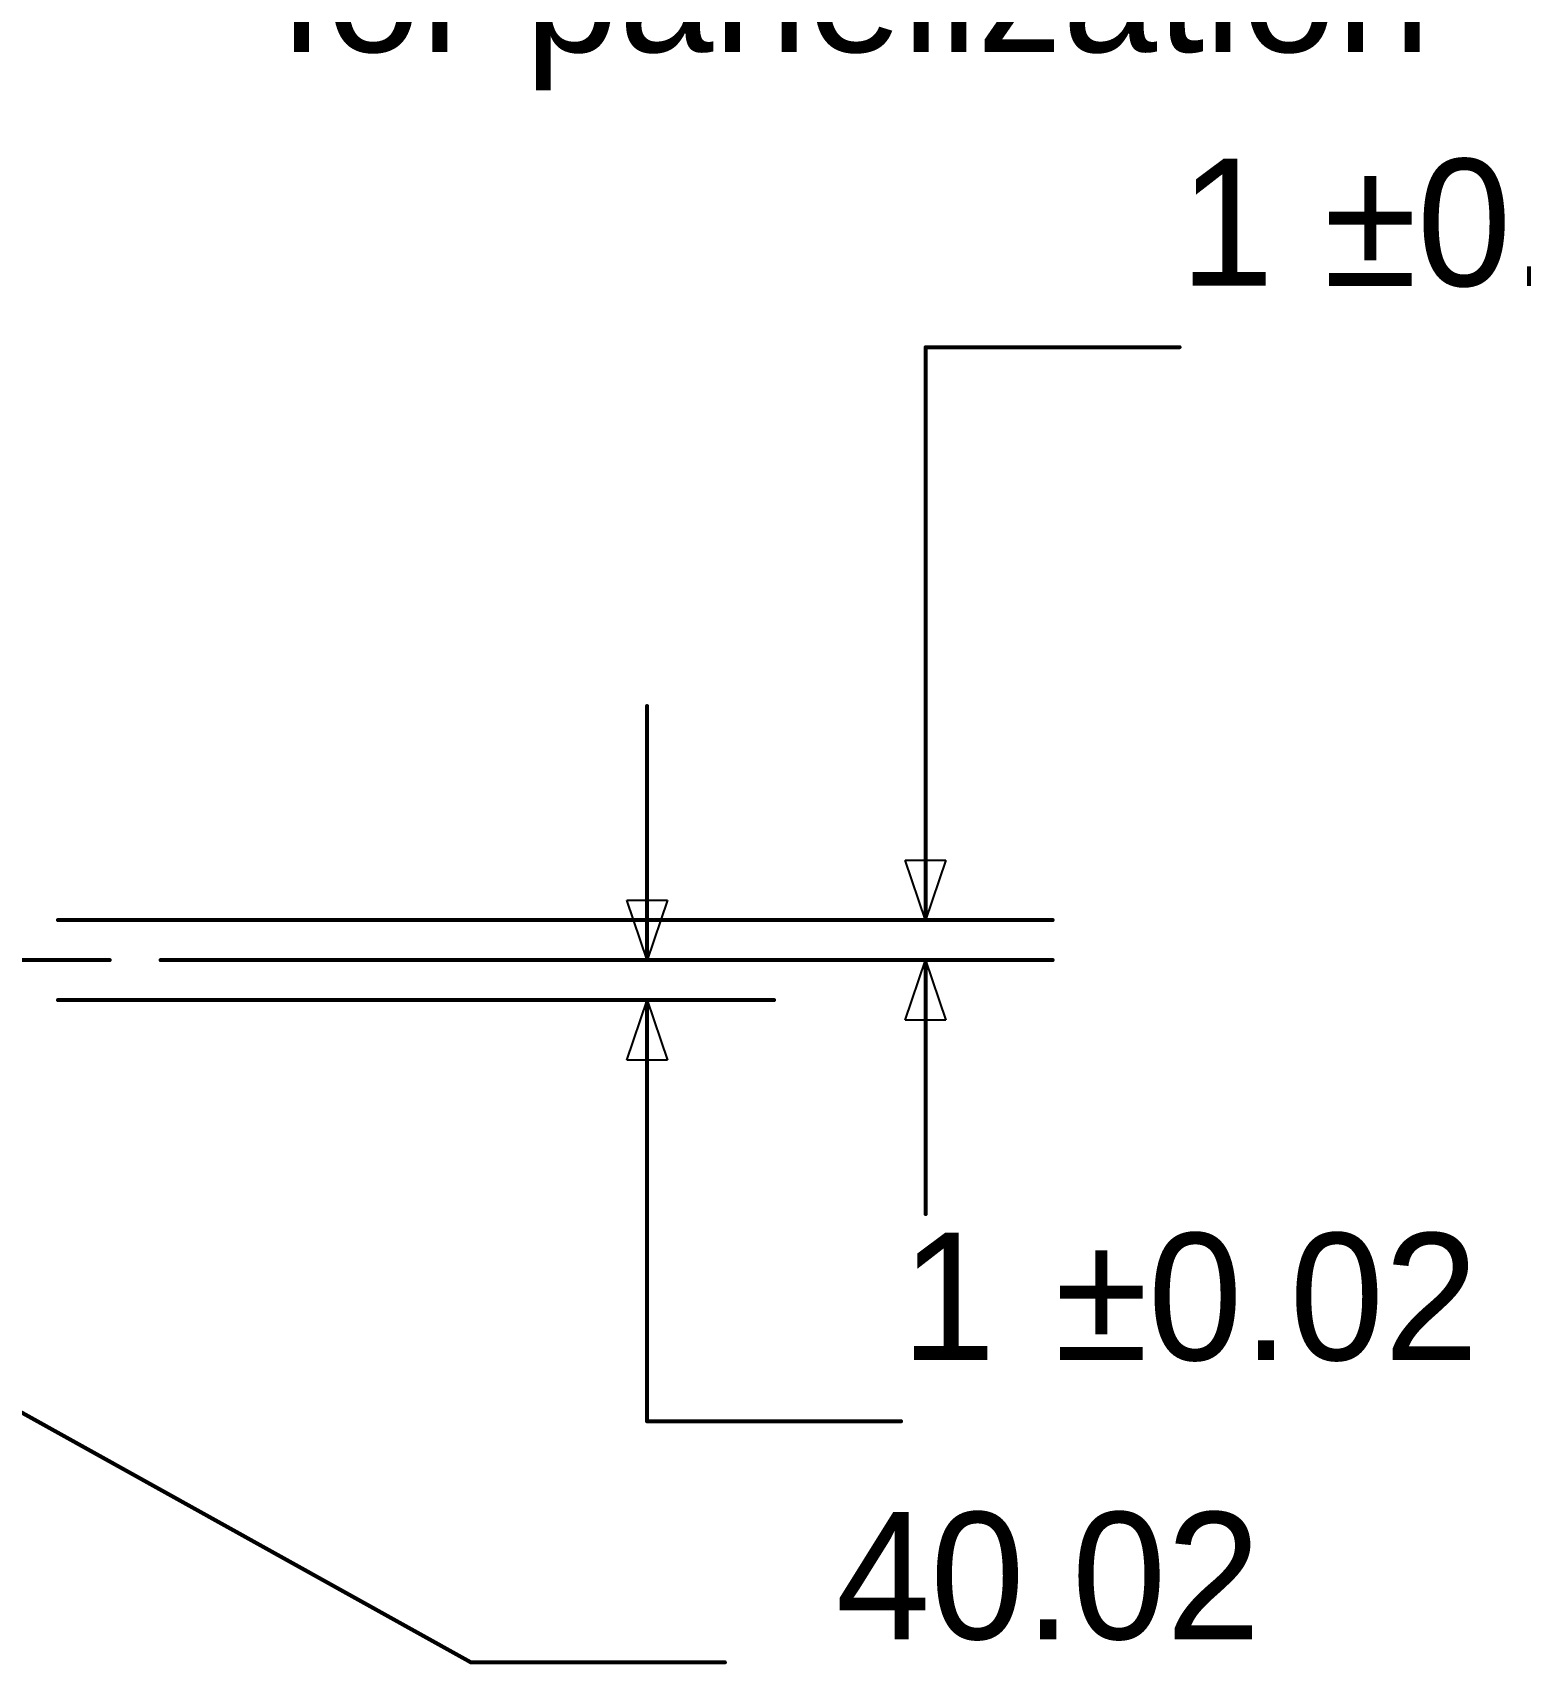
# Model space of a CAD drawing. Header units: millimetres. Extents: x 6 to 417, y 41 to 311.
# Drawn here: x 120.62 to 157.82, y 82.4 to 123.18 of the extents above; entities that cross this region are included whole.
import ezdxf

# ---------------------------------------------------------------- set-up
doc = ezdxf.new("R2010")
doc.units = ezdxf.units.MM
doc.layers.add('DrillDrawing', color=1, linetype='Continuous')
doc.layers.add('Mechanical2', color=216, linetype='Continuous')

msp = doc.modelspace()

# ---------------------------------------------------------------- linework, layer by layer
at = {"layer": 'DrillDrawing'}
for p, q in [((142.947, 101), (142.439, 102.5)), ((142.439, 102.5), (143.455, 102.5)), ((143.455, 102.5), (142.947, 101)), ((135.982, 100), (135.474, 101.5)), ((135.474, 101.5), (136.49, 101.5)), ((136.49, 101.5), (135.982, 100)), ((142.439, 98.5), (142.947, 100)), ((142.947, 100), (143.455, 98.5)), ((135.474, 97.5), (135.982, 99)), ((135.982, 99), (136.49, 97.5)), ((143.455, 98.5), (142.439, 98.5)), ((136.49, 97.5), (135.474, 97.5))]:
    msp.add_line(p, q, dxfattribs=at)
at = {"layer": 'DrillDrawing', "const_width": 0.1}
for points in [[(142.947, 101), (142.947, 115.319)], [(142.947, 115.319), (149.297, 115.319)], [(135.982, 100), (135.982, 106.35)], [(121.252, 101), (146.122, 101)], [(123.817, 100), (139.157, 100)], [(123.817, 100), (146.122, 100)], [(142.947, 93.65), (142.947, 100)], [(121.252, 99), (139.157, 99)], [(135.982, 88.471), (135.982, 99)], [(117.487, 90.279), (131.578, 82.445)], [(135.982, 88.471), (142.332, 88.471)], [(131.578, 82.445), (137.928, 82.445)]]:
    msp.add_lwpolyline(points, dxfattribs=at)
at = {"layer": 'DrillDrawing', "const_width": 0.05}
for points in [[(142.922, 115.319, 1), (142.972, 115.319, 1)], [(142.922, 115.319, 1), (142.972, 115.319, 1)], [(149.272, 115.319, 1), (149.322, 115.319, 1)], [(135.957, 106.35, 1), (136.007, 106.35, 1)], [(121.227, 101, 1), (121.277, 101, 1)], [(142.922, 101, 1), (142.972, 101, 1)], [(146.097, 101, 1), (146.147, 101, 1)], [(123.792, 100, 1), (123.842, 100, 1)], [(123.792, 100, 1), (123.842, 100, 1)], [(135.957, 100, 1), (136.007, 100, 1)], [(139.132, 100, 1), (139.182, 100, 1)], [(142.922, 100, 1), (142.972, 100, 1)], [(146.097, 100, 1), (146.147, 100, 1)], [(121.227, 99, 1), (121.277, 99, 1)], [(135.957, 99, 1), (136.007, 99, 1)], [(139.132, 99, 1), (139.182, 99, 1)], [(142.922, 93.65, 1), (142.972, 93.65, 1)], [(135.957, 88.471, 1), (136.007, 88.471, 1)], [(135.957, 88.471, 1), (136.007, 88.471, 1)], [(142.307, 88.471, 1), (142.357, 88.471, 1)], [(131.553, 82.445, 1), (131.603, 82.445, 1)], [(131.553, 82.445, 1), (131.603, 82.445, 1)], [(137.903, 82.445, 1), (137.953, 82.445, 1)]]:
    msp.add_lwpolyline(points, format="xyb", close=True, dxfattribs=at)
at = {"layer": 'Mechanical2', "const_width": 0.1}
msp.add_lwpolyline([(105.08, 100), (122.547, 100)], dxfattribs=at)
at = {"layer": 'Mechanical2', "const_width": 0.05}
msp.add_lwpolyline([(122.522, 100, 1), (122.572, 100, 1)], format="xyb", close=True, dxfattribs=at)

# ---------------------------------------------------------------- texts
at = {"layer": 'DrillDrawing'}
for s, p in [('for panelization', (126.781, 122.699)), ('1', (149.297, 116.855)), ('±0.02', (152.9, 116.85)), ('1', (142.332, 90.007)), ('±0.02', (146.175, 90)), ('40.02', (140.7, 83.025))]:
    msp.add_text(s, height=3.175, dxfattribs=at).set_placement(p)

doc.saveas('drawing.dxf')
